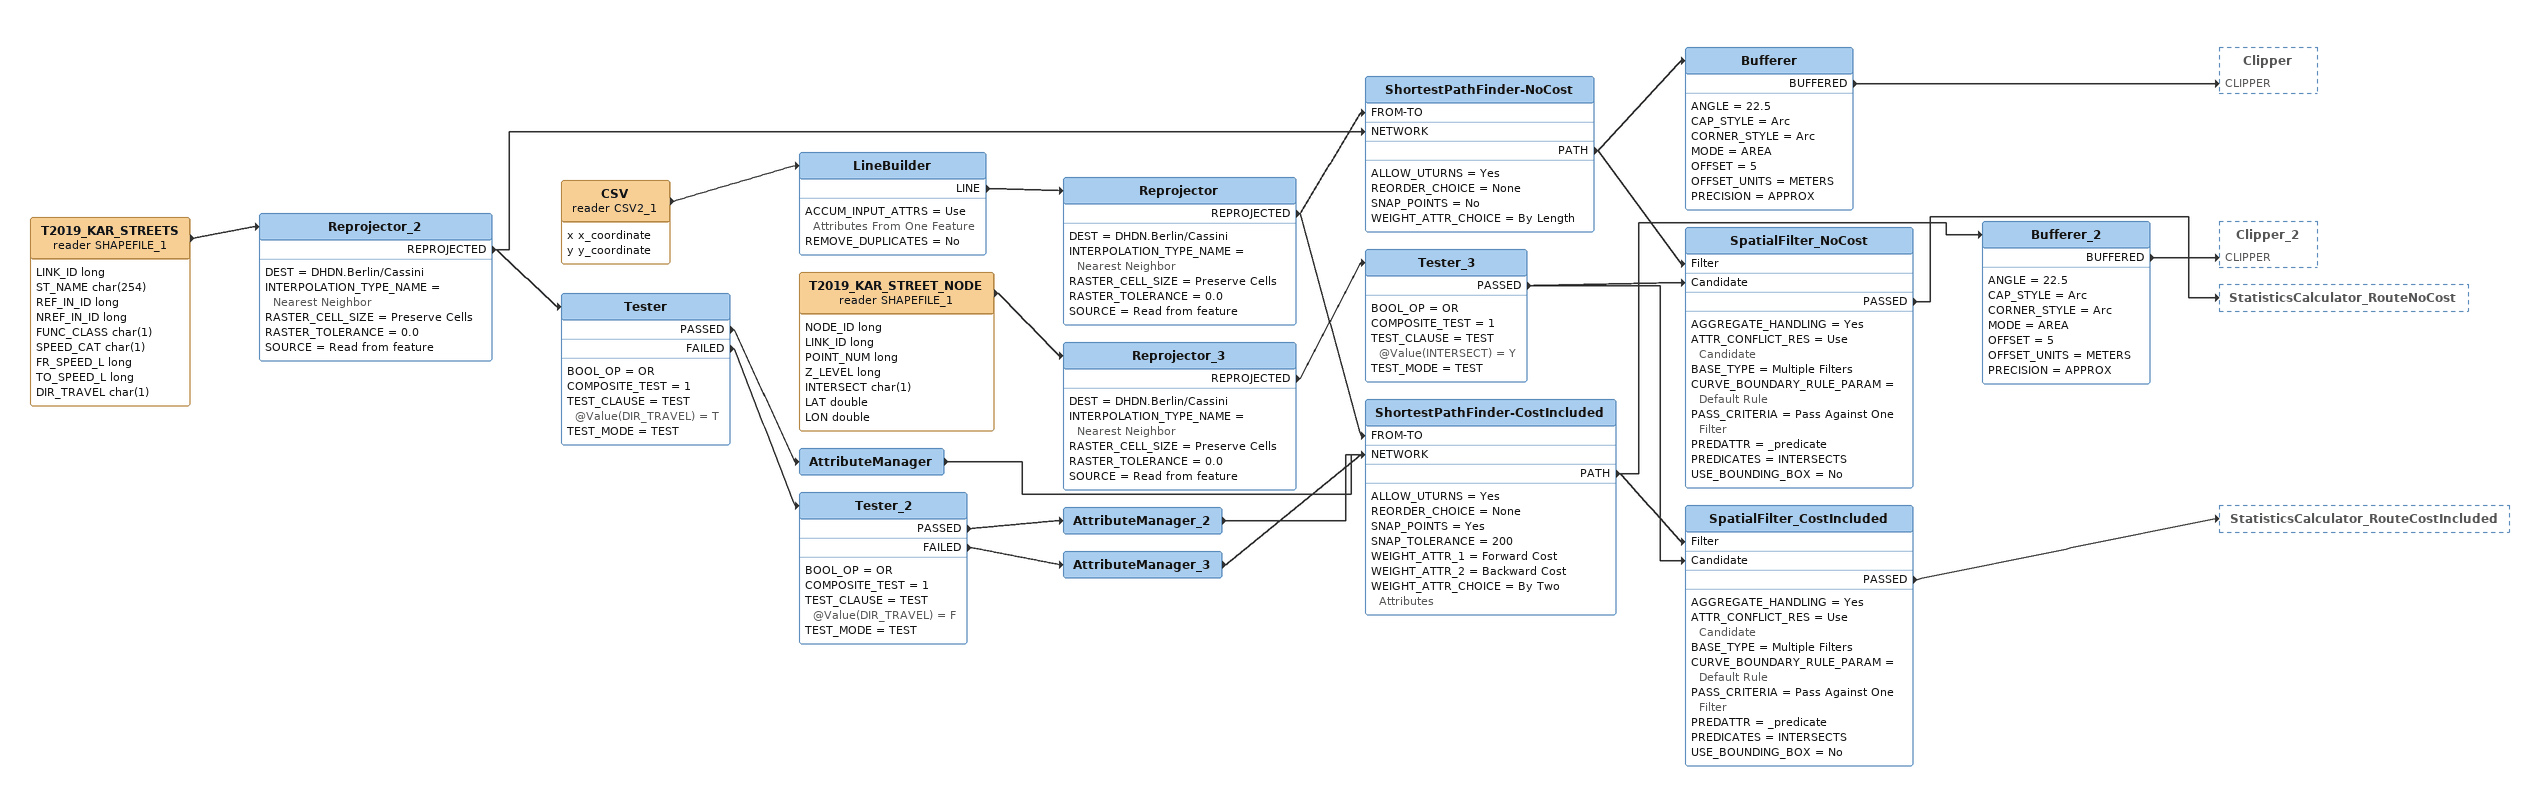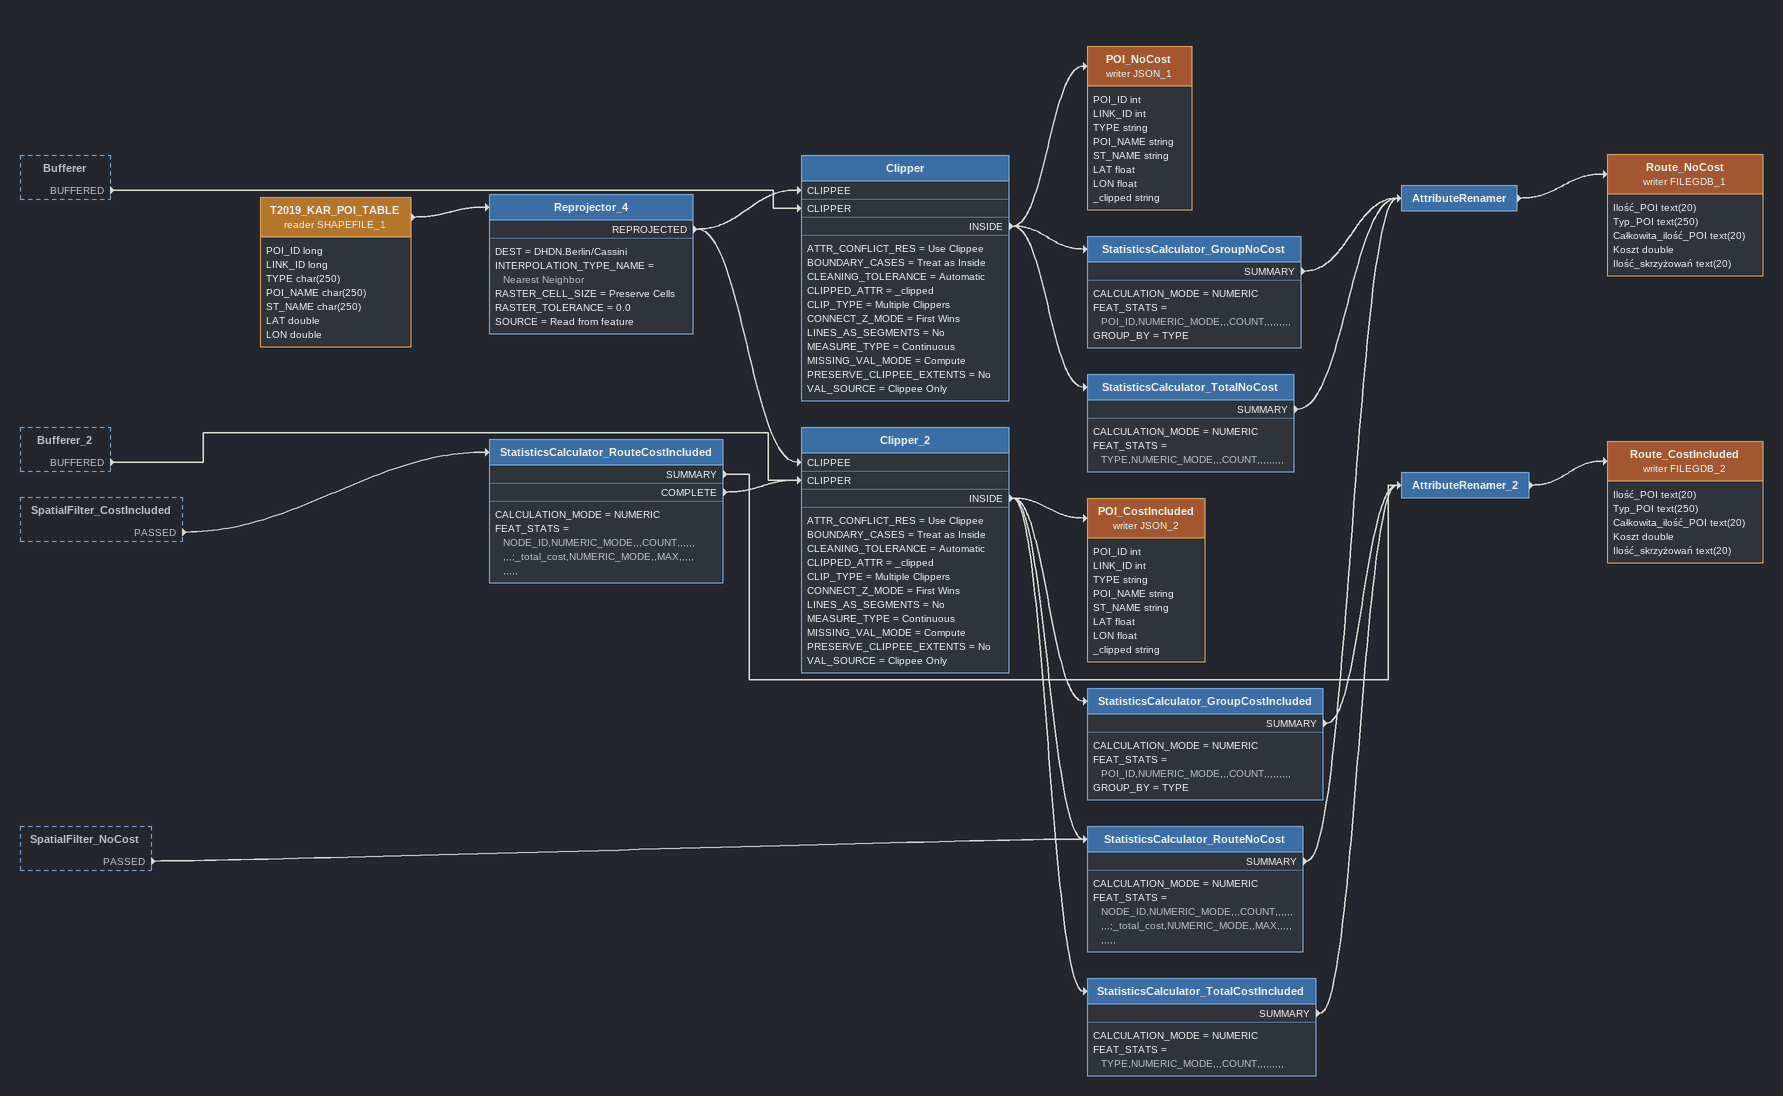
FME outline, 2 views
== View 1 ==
T2019_KAR_STREETS (reader SHAPEFILE_1)
    attributes: LINK_ID long, ST_NAME char(254), REF_IN_ID long, NREF_IN_ID long, FUNC_CLASS char(1), SPEED_CAT char(1), FR_SPEED_L long, TO_SPEED_L long, DIR_TRAVEL char(1)
    -> Reprojector_2
Reprojector_2
    DEST = DHDN.Berlin/Cassini
    INTERPOLATION_TYPE_NAME = Nearest Neighbor
    RASTER_CELL_SIZE = Preserve Cells
    RASTER_TOLERANCE = 0.0
    SOURCE = Read from feature
    REPROJECTED -> Tester
    REPROJECTED -> ShortestPathFinder-NoCost [NETWORK]
Tester
    BOOL_OP = OR
    COMPOSITE_TEST = 1
    TEST_CLAUSE = TEST @Value(DIR_TRAVEL) = T
    TEST_MODE = TEST
    PASSED -> AttributeManager
    FAILED -> Tester_2
AttributeManager
    -> ShortestPathFinder-CostIncluded [NETWORK]
Tester_2
    BOOL_OP = OR
    COMPOSITE_TEST = 1
    TEST_CLAUSE = TEST @Value(DIR_TRAVEL) = F
    TEST_MODE = TEST
    PASSED -> AttributeManager_2
    FAILED -> AttributeManager_3
AttributeManager_2
    -> ShortestPathFinder-CostIncluded [NETWORK]
AttributeManager_3
    -> ShortestPathFinder-CostIncluded [NETWORK]
CSV (reader CSV2_1)
    attributes: x x_coordinate, y y_coordinate
    -> LineBuilder
LineBuilder
    ACCUM_INPUT_ATTRS = Use Attributes From One Feature
    REMOVE_DUPLICATES = No
    LINE -> Reprojector
Reprojector
    DEST = DHDN.Berlin/Cassini
    INTERPOLATION_TYPE_NAME = Nearest Neighbor
    RASTER_CELL_SIZE = Preserve Cells
    RASTER_TOLERANCE = 0.0
    SOURCE = Read from feature
    REPROJECTED -> ShortestPathFinder-CostIncluded [FROM-TO]
    REPROJECTED -> ShortestPathFinder-NoCost [FROM-TO]
ShortestPathFinder-NoCost
    ALLOW_UTURNS = Yes
    REORDER_CHOICE = None
    SNAP_POINTS = No
    WEIGHT_ATTR_CHOICE = By Length
    PATH -> Bufferer
    PATH -> SpatialFilter_NoCost [Filter]
Bufferer
    ANGLE = 22.5
    CAP_STYLE = Arc
    CORNER_STYLE = Arc
    MODE = AREA
    OFFSET = 5
    OFFSET_UNITS = METERS
    PRECISION = APPROX
    BUFFERED -> Clipper [CLIPPER]
ShortestPathFinder-CostIncluded
    ALLOW_UTURNS = Yes
    REORDER_CHOICE = None
    SNAP_POINTS = Yes
    SNAP_TOLERANCE = 200
    WEIGHT_ATTR_1 = Forward Cost
    WEIGHT_ATTR_2 = Backward Cost
    WEIGHT_ATTR_CHOICE = By Two Attributes
    PATH -> SpatialFilter_CostIncluded [Filter]
    PATH -> Bufferer_2
Bufferer_2
    ANGLE = 22.5
    CAP_STYLE = Arc
    CORNER_STYLE = Arc
    MODE = AREA
    OFFSET = 5
    OFFSET_UNITS = METERS
    PRECISION = APPROX
    BUFFERED -> Clipper_2 [CLIPPER]
T2019_KAR_STREET_NODE (reader SHAPEFILE_1)
    attributes: NODE_ID long, LINK_ID long, POINT_NUM long, Z_LEVEL long, INTERSECT char(1), LAT double, LON double
    -> Reprojector_3
Reprojector_3
    DEST = DHDN.Berlin/Cassini
    INTERPOLATION_TYPE_NAME = Nearest Neighbor
    RASTER_CELL_SIZE = Preserve Cells
    RASTER_TOLERANCE = 0.0
    SOURCE = Read from feature
    REPROJECTED -> Tester_3
Tester_3
    BOOL_OP = OR
    COMPOSITE_TEST = 1
    TEST_CLAUSE = TEST @Value(INTERSECT) = Y
    TEST_MODE = TEST
    PASSED -> SpatialFilter_NoCost [Candidate]
    PASSED -> SpatialFilter_CostIncluded [Candidate]
SpatialFilter_NoCost
    AGGREGATE_HANDLING = Yes
    ATTR_CONFLICT_RES = Use Candidate
    BASE_TYPE = Multiple Filters
    CURVE_BOUNDARY_RULE_PARAM = Default Rule
    PASS_CRITERIA = Pass Against One Filter
    PREDATTR = _predicate
    PREDICATES = INTERSECTS
    USE_BOUNDING_BOX = No
    PASSED -> StatisticsCalculator_RouteNoCost
SpatialFilter_CostIncluded
    AGGREGATE_HANDLING = Yes
    ATTR_CONFLICT_RES = Use Candidate
    BASE_TYPE = Multiple Filters
    CURVE_BOUNDARY_RULE_PARAM = Default Rule
    PASS_CRITERIA = Pass Against One Filter
    PREDATTR = _predicate
    PREDICATES = INTERSECTS
    USE_BOUNDING_BOX = No
    PASSED -> StatisticsCalculator_RouteCostIncluded

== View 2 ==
Bufferer [outside]
    BUFFERED -> Clipper [CLIPPER]
Bufferer_2 [outside]
    BUFFERED -> Clipper_2 [CLIPPER]
SpatialFilter_CostIncluded [outside]
    PASSED -> StatisticsCalculator_RouteCostIncluded
SpatialFilter_NoCost [outside]
    PASSED -> StatisticsCalculator_RouteNoCost
StatisticsCalculator_RouteCostIncluded
    CALCULATION_MODE = NUMERIC
    FEAT_STATS = NODE_ID,NUMERIC_MODE,,,COUNT,,,,,,,,,;_total_cost,NUMERIC_MODE,,MAX,,,,,,,,,,
    SUMMARY -> AttributeRenamer_2
    COMPLETE -> Clipper_2 [CLIPPER]
T2019_KAR_POI_TABLE (reader SHAPEFILE_1)
    attributes: POI_ID long, LINK_ID long, TYPE char(250), POI_NAME char(250), ST_NAME char(250), LAT double, LON double
    -> Reprojector_4
Reprojector_4
    DEST = DHDN.Berlin/Cassini
    INTERPOLATION_TYPE_NAME = Nearest Neighbor
    RASTER_CELL_SIZE = Preserve Cells
    RASTER_TOLERANCE = 0.0
    SOURCE = Read from feature
    REPROJECTED -> Clipper [CLIPPEE]
    REPROJECTED -> Clipper_2 [CLIPPEE]
Clipper
    ATTR_CONFLICT_RES = Use Clippee
    BOUNDARY_CASES = Treat as Inside
    CLEANING_TOLERANCE = Automatic
    CLIPPED_ATTR = _clipped
    CLIP_TYPE = Multiple Clippers
    CONNECT_Z_MODE = First Wins
    LINES_AS_SEGMENTS = No
    MEASURE_TYPE = Continuous
    MISSING_VAL_MODE = Compute
    PRESERVE_CLIPPEE_EXTENTS = No
    VAL_SOURCE = Clippee Only
    INSIDE -> StatisticsCalculator_GroupNoCost
    INSIDE -> StatisticsCalculator_TotalNoCost
    INSIDE -> POI_NoCost (writer JSON_1)
POI_NoCost (writer JSON_1)
    attributes: POI_ID int, LINK_ID int, TYPE string, POI_NAME string, ST_NAME string, LAT float, LON float, _clipped string
StatisticsCalculator_GroupNoCost
    CALCULATION_MODE = NUMERIC
    FEAT_STATS = POI_ID,NUMERIC_MODE,,,COUNT,,,,,,,,,
    GROUP_BY = TYPE
    SUMMARY -> AttributeRenamer
StatisticsCalculator_TotalNoCost
    CALCULATION_MODE = NUMERIC
    FEAT_STATS = TYPE,NUMERIC_MODE,,,COUNT,,,,,,,,,
    SUMMARY -> AttributeRenamer
Clipper_2
    ATTR_CONFLICT_RES = Use Clippee
    BOUNDARY_CASES = Treat as Inside
    CLEANING_TOLERANCE = Automatic
    CLIPPED_ATTR = _clipped
    CLIP_TYPE = Multiple Clippers
    CONNECT_Z_MODE = First Wins
    LINES_AS_SEGMENTS = No
    MEASURE_TYPE = Continuous
    MISSING_VAL_MODE = Compute
    PRESERVE_CLIPPEE_EXTENTS = No
    VAL_SOURCE = Clippee Only
    INSIDE -> StatisticsCalculator_GroupCostIncluded
    INSIDE -> StatisticsCalculator_RouteNoCost
    INSIDE -> StatisticsCalculator_TotalCostIncluded
    INSIDE -> POI_CostIncluded (writer JSON_2)
POI_CostIncluded (writer JSON_2)
    attributes: POI_ID int, LINK_ID int, TYPE string, POI_NAME string, ST_NAME string, LAT float, LON float, _clipped string
StatisticsCalculator_GroupCostIncluded
    CALCULATION_MODE = NUMERIC
    FEAT_STATS = POI_ID,NUMERIC_MODE,,,COUNT,,,,,,,,,
    GROUP_BY = TYPE
    SUMMARY -> AttributeRenamer_2
StatisticsCalculator_RouteNoCost
    CALCULATION_MODE = NUMERIC
    FEAT_STATS = NODE_ID,NUMERIC_MODE,,,COUNT,,,,,,,,,;_total_cost,NUMERIC_MODE,,MAX,,,,,,,,,,
    SUMMARY -> AttributeRenamer
AttributeRenamer
    -> Route_NoCost (writer FILEGDB_1)
Route_NoCost (writer FILEGDB_1)
    attributes: Ilość_POI text(20), Typ_POI text(250), Całkowita_ilość_POI text(20), Koszt double, Ilość_skrzyżowań text(20)
StatisticsCalculator_TotalCostIncluded
    CALCULATION_MODE = NUMERIC
    FEAT_STATS = TYPE,NUMERIC_MODE,,,COUNT,,,,,,,,,
    SUMMARY -> AttributeRenamer_2
AttributeRenamer_2
    -> Route_CostIncluded (writer FILEGDB_2)
Route_CostIncluded (writer FILEGDB_2)
    attributes: Ilość_POI text(20), Typ_POI text(250), Całkowita_ilość_POI text(20), Koszt double, Ilość_skrzyżowań text(20)
